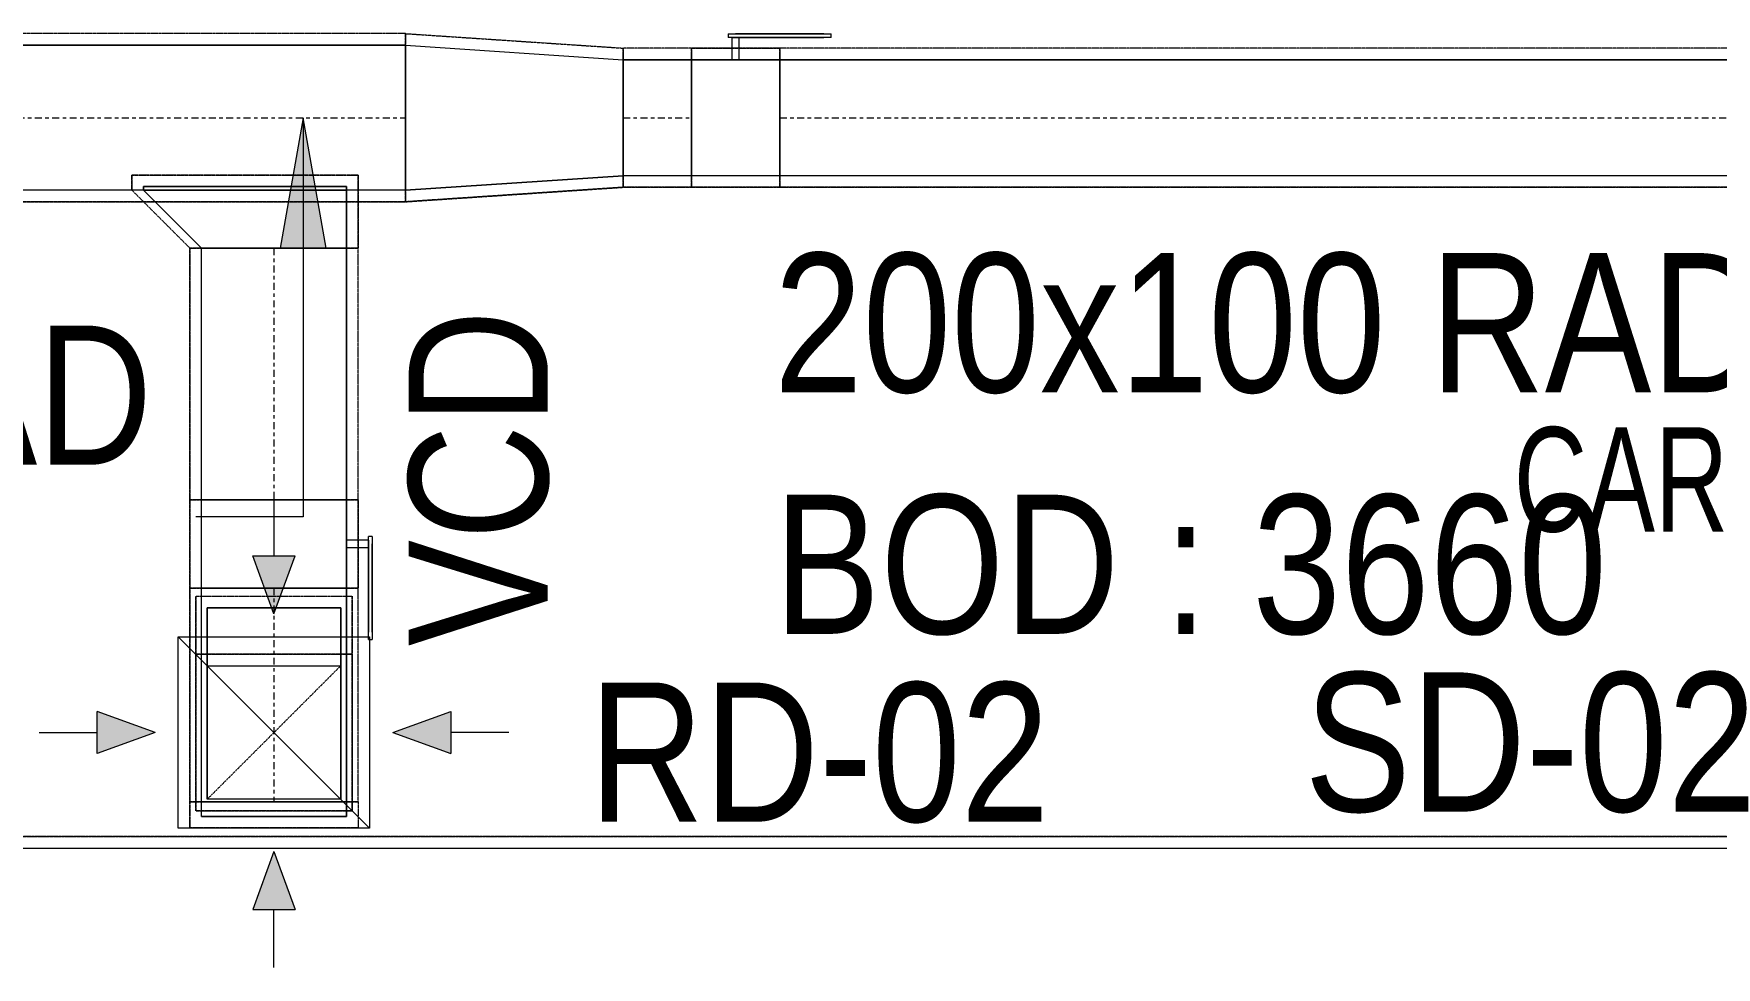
# Model space of a CAD drawing. Header units: inches. Extents: x -83664 to 20107, y -47222 to 19398.
# Drawn here: x -22714 to -19812, y -34432 to -32822 of the extents above; entities that cross this region are included whole.
import ezdxf

# ---------------------------------------------------------------- set-up
doc = ezdxf.new("R2010")
doc.units = ezdxf.units.IN
doc.header["$MEASUREMENT"] = 0
for name, pattern in [('Center', [29.999999, 12, -6, 6, -6]), ('Hidden 0_50', [1.0584, 0.5292, -0.5292]), ('Hidden 1_5', [2.2, 1.5, -0.7])]:
    doc.linetypes.add(name, pattern=pattern)
for name, color, linetype, lineweight in [('A-DETL-GENF', 7, 'Continuous', 9), ('G-ANNO-TEXT', 7, 'Continuous', 9), ('M-HVAC-CDFF', 7, 'Continuous', 9), ('M-HVAC-DUCT-ANNO', 7, 'Continuous', 9), ('M-HVAC-DUCT-CNTR', 7, 'Center', 9), ('M-HVAC-DUCT-IDEN', 7, 'Continuous', 18), ('ROOM TAG', 7, 'Continuous', 9)]:
    doc.layers.add(name, color=color, linetype=linetype, lineweight=lineweight)
doc.layers.add('FF ROOM TAG_dwg', color=7, linetype='Continuous', lineweight=9, true_color=0x767676)
doc.layers.add('M-HVAC-DUCT', color=7, linetype='Continuous', lineweight=9, true_color=0xffe97f)
doc.styles.add('Arial Narrow_20', font='ARIALN.TTF', dxfattribs={"width": 0.85, "height": 4572})
doc.styles.add('Arial Narrow_21', font='ARIALN.TTF', dxfattribs={"height": 240})

# ---------------------------------------------------------------- blocks, each defined once
blk = doc.blocks.new('GCE-AT-Return Air Rectangular Diffuser - 230x230-7597546-FIRST FLOOR AC CONDITIONING LAYOUT - PART A')
at = {"layer": 'A-DETL-GENF', "true_color": 0xff00ff}
for points in [[(0, 205), (36.4, 305), (-36.4, 305)], [(-305, -36.4), (-205, 0), (-305, 36.4)], [(305, -36.4), (305, 36.4), (205, 0)], [(36.4, -305), (0, -205), (-36.4, -305)]]:
    blk.add_hatch(color=6, dxfattribs=at).paths.add_polyline_path(points)
at = {"layer": 'A-DETL-GENF', "color": 6, "true_color": 0xff00ff}
for p, q in [((0, 405), (0, 305)), ((0, 205), (-36.4, 305)), ((-36.4, 305), (36.4, 305)), ((0, 205), (36.4, 305)), ((-165, 165), (165, 165)), ((-165, -165), (-165, 165)), ((-165, 165), (165, -165)), ((165, 165), (165, -165)), ((-205, 0), (-305, 36.4)), ((-305, -36.4), (-305, 36.4)), ((205, 0), (305, 36.4)), ((305, 36.4), (305, -36.4)), ((405, 0), (305, 0)), ((-405, 0), (-305, 0)), ((-205, 0), (-305, -36.4)), ((205, 0), (305, -36.4)), ((165, -165), (-165, -165)), ((0, -205), (-36.4, -305)), ((0, -205), (36.4, -305)), ((-36.4, -305), (36.4, -305)), ((0, -405), (0, -305))]:
    blk.add_line(p, q, dxfattribs=at)
blk = doc.blocks.new('M_Rectangular Transition - Length - Standard-8295811-FIRST FLOOR AC CONDITIONING LAYOUT - PART A')
at = {"layer": 'M-HVAC-DUCT', "color": 6, "true_color": 0xff00ff}
for p, q in [((0, 125), (0, -125)), ((0, 125), (375, 100)), ((0, 125), (375, 100)), ((0, -125), (0, 125)), ((375, -100), (375, 100)), ((375, 100), (375, -100)), ((0, -125), (375, -100)), ((375, -100), (0, -125))]:
    blk.add_line(p, q, dxfattribs=at)
blk = doc.blocks.new('M_Rectangular Tap - Beveled - Standard-7238378-FIRST FLOOR AC CONDITIONING LAYOUT - PART A')
at = {"layer": 'M-HVAC-DUCT', "color": 6, "true_color": 0xff00ff}
for p, q in [((0, 225), (-6.096, 225)), ((-6.096, -125), (-6.096, 225)), ((-6.096, 225), (-6.096, -125)), ((-6.096, 225), (0, 225)), ((100, 125), (0, 225)), ((100, 125), (0, 225)), ((100, 125), (100, -125)), ((100, -125), (100, 125)), ((-6.096, -125), (100, -125)), ((100, -125), (-6.096, -125))]:
    blk.add_line(p, q, dxfattribs=at)
blk = doc.blocks.new('M_Rectangular Tap - Beveled - Standard-V46-FIRST FLOOR AC CONDITIONING LAYOUT - PART A')
at = {"layer": 'M-HVAC-DUCT', "color": 6, "true_color": 0xff00ff}
for p, q in [((84256.1, 55262.7), (84256.1, 55492.7)), ((84256.1, 55492.7), (84486.1, 55492.7)), ((84256.1, 55492.7), (84486.1, 55492.7)), ((84256.1, 55162.7), (84256.1, 55492.7)), ((84486.1, 55492.7), (84486.1, 55262.7)), ((84486.1, 55492.7), (84486.1, 55162.7)), ((84256.1, 55262.7), (84256.1, 55162.7)), ((84486.1, 55262.7), (84256.1, 55262.7)), ((84486.1, 55262.7), (84486.1, 55162.7)), ((84486.1, 55162.7), (84256.1, 55162.7)), ((84256.1, 55162.7), (84486.1, 55162.7))]:
    blk.add_line(p, q, dxfattribs=at)
blk = doc.blocks.new('M_Rectangular Endcap - Standard-V47-FIRST FLOOR AC CONDITIONING LAYOUT - PART A')
at = {"layer": 'M-HVAC-DUCT', "color": 6, "true_color": 0xff00ff}
for p, q in [((0, 125), (0, -125)), ((0, -125), (0, 125)), ((0, 125), (25, 125)), ((25, 125), (0, 125)), ((25, 125), (25, -125)), ((25, -125), (25, 125)), ((25, -125), (0, -125)), ((25, -125), (0, -125))]:
    blk.add_line(p, q, dxfattribs=at)
blk = doc.blocks.new('TEMW-ME-DMP-Volume Control Damper - Standard-7399637-FIRST FLOOR AC CONDITIONING LAYOUT - PART A')
at = {"layer": 'M-HVAC-DUCT', "color": 6, "true_color": 0xff00ff}
for p, q in [((-165.1, 163.1), (-165.1, 169.4)), ((-152.4, 169.4), (-165.1, 169.4)), ((-165.1, 163.1), (-152.4, 163.1)), ((0, 169.4), (-152.4, 169.4)), ((-152.4, 169.4), (0, 169.4)), ((0, 163.1), (-152.4, 163.1)), ((-152.4, 163.1), (0, 163.1)), ((-6.4, 125), (-6.4, 163.1)), ((6.3, 163.1), (-6.4, 163.1)), ((6.3, 163.1), (-6.4, 163.1)), ((12.7, 169.4), (0, 169.4)), ((0, 163.1), (12.7, 163.1)), ((6.3, 163.1), (6.3, 125)), ((12.7, 169.4), (12.7, 163.1)), ((-76.2, 125), (-76.2, -125)), ((-76.2, -125), (-76.2, 125)), ((76.2, 125), (-76.2, 125)), ((-76.2, 125), (76.2, 125)), ((-76.2, 125), (76.2, 125)), ((-6.4, 125), (6.3, 125)), ((-6.4, 125), (6.3, 125)), ((76.2, 125), (76.2, -125)), ((76.2, -125), (76.2, 125)), ((-76.2, -125), (76.2, -125)), ((-76.2, -125), (76.2, -125)), ((-76.2, -125), (76.2, -125))]:
    blk.add_line(p, q, dxfattribs=at)
blk = doc.blocks.new('TEMW-ME-DMP-Volume Control Damper - Standard-V112-FIRST FLOOR AC CONDITIONING LAYOUT - PART A')
at = {"layer": 'M-HVAC-DUCT', "color": 6, "true_color": 0xff00ff}
for p, q in [((-165.1, 138.1), (-165.1, 144.4)), ((-152.4, 144.4), (-165.1, 144.4)), ((-165.1, 138.1), (-152.4, 138.1)), ((0, 144.4), (-152.4, 144.4)), ((-152.4, 144.4), (0, 144.4)), ((0, 138.1), (-152.4, 138.1)), ((-152.4, 138.1), (0, 138.1)), ((-6.4, 100), (-6.4, 138.1)), ((6.3, 138.1), (-6.4, 138.1)), ((6.3, 138.1), (-6.4, 138.1)), ((12.7, 144.4), (0, 144.4)), ((0, 138.1), (12.7, 138.1)), ((6.3, 138.1), (6.3, 100)), ((12.7, 144.4), (12.7, 138.1)), ((-76.2, 100), (-76.2, -100)), ((-76.2, -100), (-76.2, 100)), ((76.2, 100), (-76.2, 100)), ((-76.2, 100), (76.2, 100)), ((-76.2, 100), (76.2, 100)), ((-6.4, 100), (6.3, 100)), ((-6.4, 100), (6.3, 100)), ((76.2, 100), (76.2, -100)), ((76.2, -100), (76.2, 100)), ((-76.2, -100), (76.2, -100)), ((-76.2, -100), (76.2, -100)), ((-76.2, -100), (76.2, -100))]:
    blk.add_line(p, q, dxfattribs=at)
blk = doc.blocks.new('TEMW-SMBZ-HO-BM-HVAC-00002_rvt-1-FIRST FLOOR AC CONDITIONING LAYOUT - PART A')
at = {"layer": 'M-HVAC-DUCT', "color": 6, "linetype": 'Hidden 0_50', "true_color": 0xff00ff}
for p, q in [((129383.8, 65550.2), (127274.4, 65550.2)), ((129383.8, 65550.2), (127274.4, 65550.2)), ((129383.8, 65260.2), (129383.8, 65550.2)), ((129383.8, 65550.2), (129383.8, 65260.2)), ((129383.8, 65550.2), (129383.8, 65260.2)), ((129383.8, 65550.2), (129758.8, 65525.2)), ((129383.8, 65550.2), (129758.8, 65525.2)), ((129383.8, 65260.2), (129383.8, 65550.2)), ((129758.8, 65285.2), (129758.8, 65525.2)), ((129758.8, 65525.2), (129758.8, 65285.2)), ((129758.8, 65285.2), (129758.8, 65525.2)), ((129758.8, 65525.2), (129758.8, 65285.2)), ((129876.6, 65525.2), (129758.8, 65525.2)), ((129876.6, 65525.2), (129758.8, 65525.2)), ((129876.6, 65525.2), (129876.6, 65285.2)), ((130029, 65525.2), (129876.6, 65525.2)), ((129876.6, 65525.2), (130029, 65525.2)), ((129876.6, 65285.2), (129876.6, 65525.2)), ((129876.6, 65285.2), (129876.6, 65525.2)), ((129876.6, 65525.2), (129876.6, 65285.2)), ((130029, 65285.2), (130029, 65525.2)), ((130029, 65525.2), (130029, 65285.2)), ((134699.4, 65525.2), (130029, 65525.2)), ((134699.4, 65525.2), (130029, 65525.2)), ((130029, 65285.2), (130029, 65525.2)), ((130029, 65525.2), (130029, 65285.2)), ((128911.7, 65280.2), (128911.7, 65306.3)), ((128911.7, 65306.3), (129301.7, 65306.3)), ((129301.7, 65306.3), (128911.7, 65306.3)), ((128911.7, 65306.3), (128911.7, 65280.2)), ((129301.7, 65306.3), (129301.7, 65180.2)), ((129301.7, 65180.2), (129301.7, 65306.3)), ((129011.7, 65180.2), (128911.7, 65280.2)), ((128911.7, 65280.2), (129011.7, 65180.2)), ((129383.8, 65260.2), (129758.8, 65285.2)), ((129758.8, 65285.2), (129383.8, 65260.2)), ((129758.8, 65285.2), (129876.6, 65285.2)), ((129876.6, 65285.2), (129758.8, 65285.2)), ((129876.6, 65285.2), (130029, 65285.2)), ((130029, 65285.2), (129876.6, 65285.2)), ((130029, 65285.2), (134699.4, 65285.2)), ((134699.4, 65285.2), (130029, 65285.2)), ((127274.4, 65260.2), (129383.8, 65260.2)), ((129383.8, 65260.2), (127274.4, 65260.2)), ((129301.7, 65180.2), (129011.7, 65180.2)), ((129011.7, 65180.2), (129301.7, 65180.2)), ((129011.7, 65180.2), (129301.7, 65180.2)), ((129301.7, 65180.2), (129011.7, 65180.2)), ((129011.7, 65180.2), (129011.7, 64746.3)), ((129011.7, 64746.3), (129011.7, 65180.2)), ((129301.7, 64746.3), (129301.7, 65180.2)), ((129301.7, 64746.3), (129301.7, 65180.2)), ((129301.7, 64746.3), (129011.7, 64746.3)), ((129011.7, 64746.3), (129011.7, 64593.9)), ((129011.7, 64593.9), (129011.7, 64746.3)), ((129011.7, 64746.3), (129301.7, 64746.3)), ((129011.7, 64746.3), (129301.7, 64746.3)), ((129301.7, 64746.3), (129011.7, 64746.3)), ((129301.7, 64593.9), (129301.7, 64746.3)), ((129301.7, 64746.3), (129301.7, 64593.9)), ((129011.7, 64593.9), (129301.7, 64593.9)), ((129301.7, 64593.9), (129011.7, 64593.9)), ((129011.7, 64593.9), (129011.7, 64225.2)), ((129011.7, 64225.2), (129011.7, 64593.9)), ((129011.7, 64593.9), (129301.7, 64593.9)), ((129301.7, 64593.9), (129011.7, 64593.9)), ((129021.7, 64209.8), (129021.7, 64579.8)), ((129021.7, 64579.8), (129021.7, 64479.8)), ((129021.7, 64579.8), (129291.7, 64579.8)), ((129021.7, 64579.8), (129291.7, 64579.8)), ((129291.7, 64479.8), (129291.7, 64579.8)), ((129291.7, 64579.8), (129291.7, 64209.8)), ((129301.7, 64225.2), (129301.7, 64593.9)), ((129301.7, 64225.2), (129301.7, 64593.9)), ((129021.7, 64479.8), (129291.7, 64479.8)), ((129021.7, 64209.8), (129021.7, 64479.8)), ((129021.7, 64479.8), (129021.7, 64209.8)), ((129291.7, 64479.8), (129021.7, 64479.8)), ((129021.7, 64479.8), (129021.7, 64209.8)), ((129021.7, 64479.8), (129291.7, 64479.8)), ((129291.7, 64479.8), (129291.7, 64209.8)), ((129291.7, 64209.8), (129291.7, 64479.8)), ((129291.7, 64209.8), (129291.7, 64479.8)), ((129011.7, 64225.2), (129301.7, 64225.2)), ((129301.7, 64225.2), (129011.7, 64225.2)), ((129011.7, 64225.2), (129301.7, 64225.2)), ((129301.7, 64225.2), (129011.7, 64225.2)), ((129011.7, 64180.2), (129011.7, 64225.2)), ((129011.7, 64225.2), (129011.7, 64180.2)), ((129301.7, 64225.2), (129301.7, 64180.2)), ((129301.7, 64225.2), (129301.7, 64180.2)), ((129291.7, 64209.8), (129021.7, 64209.8)), ((129021.7, 64209.8), (129291.7, 64209.8)), ((129291.7, 64209.8), (129021.7, 64209.8)), ((129021.7, 64209.8), (129291.7, 64209.8)), ((129011.7, 64180.2), (129301.7, 64180.2)), ((129301.7, 64180.2), (129011.7, 64180.2))]:
    blk.add_line(p, q, dxfattribs=at)
at = {"layer": 'M-HVAC-DUCT', "color": 6, "true_color": 0xff00ff}
for p, q in [((127274.4, 65530.2), (129383.8, 65530.2)), ((129383.8, 65530.2), (127274.4, 65530.2)), ((129383.8, 65530.2), (129383.8, 65280.2)), ((129383.8, 65280.2), (129383.8, 65530.2)), ((129758.8, 65505.2), (129758.8, 65305.2)), ((129758.8, 65305.2), (129758.8, 65505.2)), ((129758.8, 65505.2), (129876.6, 65505.2)), ((129876.6, 65505.2), (129758.8, 65505.2)), ((129876.6, 65505.2), (129876.6, 65305.2)), ((129876.6, 65305.2), (129876.6, 65505.2)), ((130029, 65505.2), (130029, 65305.2)), ((130029, 65305.2), (130029, 65505.2)), ((130029, 65505.2), (134699.4, 65505.2)), ((134699.4, 65505.2), (130029, 65505.2)), ((129876.6, 65305.2), (129758.8, 65305.2)), ((129876.6, 65305.2), (129758.8, 65305.2)), ((134699.4, 65305.2), (130029, 65305.2)), ((134699.4, 65305.2), (130029, 65305.2)), ((129383.8, 65280.2), (127274.4, 65280.2)), ((129383.8, 65280.2), (127274.4, 65280.2)), ((128931.7, 65280.2), (128931.7, 65286.3)), ((128931.7, 65286.3), (129281.7, 65286.3)), ((129281.7, 65286.3), (128931.7, 65286.3)), ((128931.7, 65286.3), (128931.7, 65280.2)), ((128931.7, 65280.2), (129281.7, 65280.2)), ((128931.7, 65280.2), (129281.7, 65280.2)), ((129281.7, 65286.3), (129281.7, 65280.2)), ((129281.7, 65280.2), (129281.7, 65286.3)), ((129281.7, 65180.2), (129031.7, 65180.2)), ((129031.7, 65180.2), (129281.7, 65180.2)), ((129031.7, 64746.3), (129031.7, 65180.2)), ((129031.7, 64746.3), (129031.7, 65180.2)), ((129281.7, 65180.2), (129281.7, 64746.3)), ((129281.7, 64746.3), (129281.7, 65180.2)), ((129281.7, 64746.3), (129031.7, 64746.3)), ((129031.7, 64746.3), (129281.7, 64746.3)), ((129281.7, 64593.9), (129031.7, 64593.9)), ((129031.7, 64593.9), (129281.7, 64593.9)), ((129031.7, 64225.2), (129031.7, 64593.9)), ((129031.7, 64225.2), (129031.7, 64593.9)), ((129281.7, 64593.9), (129281.7, 64225.2)), ((129281.7, 64225.2), (129281.7, 64593.9)), ((129041.7, 64559.8), (129041.7, 64229.8)), ((129271.7, 64559.8), (129041.7, 64559.8)), ((129041.7, 64229.8), (129041.7, 64559.8)), ((129271.7, 64559.8), (129041.7, 64559.8)), ((129271.7, 64559.8), (129271.7, 64229.8)), ((129271.7, 64559.8), (129271.7, 64229.8)), ((129281.7, 64225.2), (129031.7, 64225.2)), ((129031.7, 64225.2), (129281.7, 64225.2)), ((129271.7, 64229.8), (129041.7, 64229.8)), ((129271.7, 64229.8), (129041.7, 64229.8))]:
    blk.add_line(p, q, dxfattribs=at)
at = {"layer": 'M-HVAC-DUCT', "color": 30, "linetype": 'Hidden 0_50', "true_color": 0xff7f00}
for p, q in [((135077, 64165.6), (128582, 64165.6)), ((128582, 64165.6), (135077, 64165.6))]:
    blk.add_line(p, q, dxfattribs=at)
at = {"layer": 'M-HVAC-DUCT', "color": 30, "true_color": 0xff7f00}
blk.add_line((128582, 64145.6), (135077, 64145.6), dxfattribs=at)
blk.add_line((128582, 64145.6), (135077, 64145.6), dxfattribs=at)
at = {"layer": 'M-HVAC-DUCT-ANNO', "color": 6, "linetype": 'Hidden 1_5', "true_color": 0xff00ff}
for p, q in [((129041.7, 64229.8), (129041.7, 64459.8)), ((129041.7, 64459.8), (129271.7, 64459.8)), ((129271.7, 64459.8), (129041.7, 64229.8)), ((129271.7, 64459.8), (129271.7, 64229.8)), ((129271.7, 64229.8), (129041.7, 64229.8))]:
    blk.add_line(p, q, dxfattribs=at)
at = {"layer": 'M-HVAC-DUCT-CNTR', "color": 6, "true_color": 0xff00ff}
for p, q in [((127274.4, 65405.2), (129383.8, 65405.2)), ((129758.8, 65405.2), (129876.6, 65405.2)), ((130029, 65405.2), (134699.4, 65405.2)), ((129156.7, 65180.2), (129156.7, 64746.3)), ((129156.7, 64593.9), (129156.7, 64225.2))]:
    blk.add_line(p, q, dxfattribs=at)
at = {"layer": 'M-HVAC-CDFF', "color": 6, "linetype": 'Hidden 0_50', "lineweight": 9, "true_color": 0xff00ff}
blk.add_blockref('GCE-AT-Return Air Rectangular Diffuser - 230x230-7597546-FIRST FLOOR AC CONDITIONING LAYOUT - PART A', (129156.7, 64344.8), dxfattribs=at)
at = {"layer": 'M-HVAC-DUCT', "color": 6, "linetype": 'Hidden 0_50', "lineweight": 9, "true_color": 0xff00ff}
blk.add_blockref('M_Rectangular Transition - Length - Standard-8295811-FIRST FLOOR AC CONDITIONING LAYOUT - PART A', (129383.8, 65405.2), dxfattribs=at)
at = {"layer": 'M-HVAC-DUCT', "color": 6, "linetype": 'Hidden 0_50', "lineweight": 9, "true_color": 0xff00ff, "extrusion": (0, 0, -1)}
blk.add_blockref('TEMW-ME-DMP-Volume Control Damper - Standard-V112-FIRST FLOOR AC CONDITIONING LAYOUT - PART A', (-129952.8, 65405.2), dxfattribs=at)
for name, p, rotation in [('M_Rectangular Tap - Beveled - Standard-7238378-FIRST FLOOR AC CONDITIONING LAYOUT - PART A', (-129156.7, 65280.2), 270), ('TEMW-ME-DMP-Volume Control Damper - Standard-7399637-FIRST FLOOR AC CONDITIONING LAYOUT - PART A', (-129156.7, 64670.1), 90)]:
    blk.add_blockref(name, p, dxfattribs=dict(at, rotation=rotation))
at = {"layer": 'M-HVAC-DUCT', "color": 6, "linetype": 'Hidden 0_50', "lineweight": 9, "true_color": 0xff00ff}
for name, p, rotation in [('M_Rectangular Tap - Beveled - Standard-V46-FIRST FLOOR AC CONDITIONING LAYOUT - PART A', (213527.9, 119722.5), 180), ('M_Rectangular Endcap - Standard-V47-FIRST FLOOR AC CONDITIONING LAYOUT - PART A', (129156.7, 64225.2), 270)]:
    blk.add_blockref(name, p, dxfattribs=dict(at, rotation=rotation))
blk = doc.blocks.new('TEMW-SMBZ-HO-BM-HVAC-00002_rvt-2-FIRST FLOOR AC CONDITIONING LAYOUT - PART A')
at = {"layer": 'M-HVAC-DUCT', "color": 6, "linetype": 'Hidden 0_50', "true_color": 0xff00ff}
for p, q in [((129383.8, 65550.2), (127274.4, 65550.2)), ((129383.8, 65550.2), (127274.4, 65550.2)), ((129383.8, 65260.2), (129383.8, 65550.2)), ((129383.8, 65550.2), (129383.8, 65260.2)), ((129383.8, 65550.2), (129383.8, 65260.2)), ((129383.8, 65550.2), (129758.8, 65525.2)), ((129383.8, 65550.2), (129758.8, 65525.2)), ((129383.8, 65260.2), (129383.8, 65550.2)), ((129758.8, 65285.2), (129758.8, 65525.2)), ((129758.8, 65525.2), (129758.8, 65285.2)), ((129758.8, 65285.2), (129758.8, 65525.2)), ((129758.8, 65525.2), (129758.8, 65285.2)), ((129876.6, 65525.2), (129758.8, 65525.2)), ((129876.6, 65525.2), (129758.8, 65525.2)), ((129876.6, 65525.2), (129876.6, 65285.2)), ((130029, 65525.2), (129876.6, 65525.2)), ((129876.6, 65525.2), (130029, 65525.2)), ((129876.6, 65285.2), (129876.6, 65525.2)), ((129876.6, 65285.2), (129876.6, 65525.2)), ((129876.6, 65525.2), (129876.6, 65285.2)), ((130029, 65285.2), (130029, 65525.2)), ((130029, 65525.2), (130029, 65285.2)), ((134699.4, 65525.2), (130029, 65525.2)), ((134699.4, 65525.2), (130029, 65525.2)), ((130029, 65285.2), (130029, 65525.2)), ((130029, 65525.2), (130029, 65285.2)), ((128911.7, 65280.2), (128911.7, 65306.3)), ((128911.7, 65306.3), (129301.7, 65306.3)), ((129301.7, 65306.3), (128911.7, 65306.3)), ((128911.7, 65306.3), (128911.7, 65280.2)), ((129301.7, 65306.3), (129301.7, 65180.2)), ((129301.7, 65180.2), (129301.7, 65306.3)), ((129011.7, 65180.2), (128911.7, 65280.2)), ((128911.7, 65280.2), (129011.7, 65180.2)), ((129383.8, 65260.2), (129758.8, 65285.2)), ((129758.8, 65285.2), (129383.8, 65260.2)), ((129758.8, 65285.2), (129876.6, 65285.2)), ((129876.6, 65285.2), (129758.8, 65285.2)), ((129876.6, 65285.2), (130029, 65285.2)), ((130029, 65285.2), (129876.6, 65285.2)), ((130029, 65285.2), (134699.4, 65285.2)), ((134699.4, 65285.2), (130029, 65285.2)), ((127274.4, 65260.2), (129383.8, 65260.2)), ((129383.8, 65260.2), (127274.4, 65260.2)), ((129301.7, 65180.2), (129011.7, 65180.2)), ((129011.7, 65180.2), (129301.7, 65180.2)), ((129011.7, 65180.2), (129301.7, 65180.2)), ((129301.7, 65180.2), (129011.7, 65180.2)), ((129011.7, 65180.2), (129011.7, 64746.3)), ((129011.7, 64746.3), (129011.7, 65180.2)), ((129301.7, 64746.3), (129301.7, 65180.2)), ((129301.7, 64746.3), (129301.7, 65180.2)), ((129301.7, 64746.3), (129011.7, 64746.3)), ((129011.7, 64746.3), (129011.7, 64593.9)), ((129011.7, 64593.9), (129011.7, 64746.3)), ((129011.7, 64746.3), (129301.7, 64746.3)), ((129011.7, 64746.3), (129301.7, 64746.3)), ((129301.7, 64746.3), (129011.7, 64746.3)), ((129301.7, 64593.9), (129301.7, 64746.3)), ((129301.7, 64746.3), (129301.7, 64593.9)), ((129011.7, 64593.9), (129301.7, 64593.9)), ((129301.7, 64593.9), (129011.7, 64593.9)), ((129011.7, 64593.9), (129011.7, 64225.2)), ((129011.7, 64225.2), (129011.7, 64593.9)), ((129011.7, 64593.9), (129301.7, 64593.9)), ((129301.7, 64593.9), (129011.7, 64593.9)), ((129021.7, 64209.8), (129021.7, 64579.8)), ((129021.7, 64579.8), (129021.7, 64479.8)), ((129021.7, 64579.8), (129291.7, 64579.8)), ((129021.7, 64579.8), (129291.7, 64579.8)), ((129291.7, 64479.8), (129291.7, 64579.8)), ((129291.7, 64579.8), (129291.7, 64209.8)), ((129301.7, 64225.2), (129301.7, 64593.9)), ((129301.7, 64225.2), (129301.7, 64593.9)), ((129021.7, 64479.8), (129291.7, 64479.8)), ((129021.7, 64209.8), (129021.7, 64479.8)), ((129021.7, 64479.8), (129021.7, 64209.8)), ((129291.7, 64479.8), (129021.7, 64479.8)), ((129021.7, 64479.8), (129021.7, 64209.8)), ((129021.7, 64479.8), (129291.7, 64479.8)), ((129291.7, 64479.8), (129291.7, 64209.8)), ((129291.7, 64209.8), (129291.7, 64479.8)), ((129291.7, 64209.8), (129291.7, 64479.8)), ((129011.7, 64225.2), (129301.7, 64225.2)), ((129301.7, 64225.2), (129011.7, 64225.2)), ((129011.7, 64225.2), (129301.7, 64225.2)), ((129301.7, 64225.2), (129011.7, 64225.2)), ((129011.7, 64180.2), (129011.7, 64225.2)), ((129011.7, 64225.2), (129011.7, 64180.2)), ((129301.7, 64225.2), (129301.7, 64180.2)), ((129301.7, 64225.2), (129301.7, 64180.2)), ((129291.7, 64209.8), (129021.7, 64209.8)), ((129021.7, 64209.8), (129291.7, 64209.8)), ((129291.7, 64209.8), (129021.7, 64209.8)), ((129021.7, 64209.8), (129291.7, 64209.8)), ((129011.7, 64180.2), (129301.7, 64180.2)), ((129301.7, 64180.2), (129011.7, 64180.2))]:
    blk.add_line(p, q, dxfattribs=at)
at = {"layer": 'M-HVAC-DUCT', "color": 6, "true_color": 0xff00ff}
for p, q in [((127274.4, 65530.2), (129383.8, 65530.2)), ((129383.8, 65530.2), (127274.4, 65530.2)), ((129383.8, 65530.2), (129383.8, 65280.2)), ((129383.8, 65280.2), (129383.8, 65530.2)), ((129758.8, 65505.2), (129758.8, 65305.2)), ((129758.8, 65305.2), (129758.8, 65505.2)), ((129758.8, 65505.2), (129876.6, 65505.2)), ((129876.6, 65505.2), (129758.8, 65505.2)), ((129876.6, 65505.2), (129876.6, 65305.2)), ((129876.6, 65305.2), (129876.6, 65505.2)), ((130029, 65505.2), (130029, 65305.2)), ((130029, 65305.2), (130029, 65505.2)), ((130029, 65505.2), (134699.4, 65505.2)), ((134699.4, 65505.2), (130029, 65505.2)), ((129876.6, 65305.2), (129758.8, 65305.2)), ((129876.6, 65305.2), (129758.8, 65305.2)), ((134699.4, 65305.2), (130029, 65305.2)), ((134699.4, 65305.2), (130029, 65305.2)), ((129383.8, 65280.2), (127274.4, 65280.2)), ((129383.8, 65280.2), (127274.4, 65280.2)), ((128931.7, 65280.2), (128931.7, 65286.3)), ((128931.7, 65286.3), (129281.7, 65286.3)), ((129281.7, 65286.3), (128931.7, 65286.3)), ((128931.7, 65286.3), (128931.7, 65280.2)), ((128931.7, 65280.2), (129281.7, 65280.2)), ((128931.7, 65280.2), (129281.7, 65280.2)), ((129281.7, 65286.3), (129281.7, 65280.2)), ((129281.7, 65280.2), (129281.7, 65286.3)), ((129281.7, 65180.2), (129031.7, 65180.2)), ((129031.7, 65180.2), (129281.7, 65180.2)), ((129031.7, 64746.3), (129031.7, 65180.2)), ((129031.7, 64746.3), (129031.7, 65180.2)), ((129281.7, 65180.2), (129281.7, 64746.3)), ((129281.7, 64746.3), (129281.7, 65180.2)), ((129281.7, 64746.3), (129031.7, 64746.3)), ((129031.7, 64746.3), (129281.7, 64746.3)), ((129281.7, 64593.9), (129031.7, 64593.9)), ((129031.7, 64593.9), (129281.7, 64593.9)), ((129031.7, 64225.2), (129031.7, 64593.9)), ((129031.7, 64225.2), (129031.7, 64593.9)), ((129281.7, 64593.9), (129281.7, 64225.2)), ((129281.7, 64225.2), (129281.7, 64593.9)), ((129041.7, 64559.8), (129041.7, 64229.8)), ((129271.7, 64559.8), (129041.7, 64559.8)), ((129041.7, 64229.8), (129041.7, 64559.8)), ((129271.7, 64559.8), (129041.7, 64559.8)), ((129271.7, 64559.8), (129271.7, 64229.8)), ((129271.7, 64559.8), (129271.7, 64229.8)), ((129281.7, 64225.2), (129031.7, 64225.2)), ((129031.7, 64225.2), (129281.7, 64225.2)), ((129271.7, 64229.8), (129041.7, 64229.8)), ((129271.7, 64229.8), (129041.7, 64229.8))]:
    blk.add_line(p, q, dxfattribs=at)
at = {"layer": 'M-HVAC-DUCT', "color": 30, "linetype": 'Hidden 0_50', "true_color": 0xff7f00}
for p, q in [((135077, 64165.6), (128582, 64165.6)), ((128582, 64165.6), (135077, 64165.6))]:
    blk.add_line(p, q, dxfattribs=at)
at = {"layer": 'M-HVAC-DUCT', "color": 30, "true_color": 0xff7f00}
blk.add_line((128582, 64145.6), (135077, 64145.6), dxfattribs=at)
blk.add_line((128582, 64145.6), (135077, 64145.6), dxfattribs=at)
at = {"layer": 'M-HVAC-DUCT-ANNO', "color": 6, "linetype": 'Hidden 1_5', "true_color": 0xff00ff}
for p, q in [((129041.7, 64229.8), (129041.7, 64459.8)), ((129041.7, 64459.8), (129271.7, 64459.8)), ((129271.7, 64459.8), (129041.7, 64229.8)), ((129271.7, 64459.8), (129271.7, 64229.8)), ((129271.7, 64229.8), (129041.7, 64229.8))]:
    blk.add_line(p, q, dxfattribs=at)
at = {"layer": 'M-HVAC-DUCT-CNTR', "color": 6, "true_color": 0xff00ff}
for p, q in [((127274.4, 65405.2), (129383.8, 65405.2)), ((129758.8, 65405.2), (129876.6, 65405.2)), ((130029, 65405.2), (134699.4, 65405.2)), ((129156.7, 65180.2), (129156.7, 64746.3)), ((129156.7, 64593.9), (129156.7, 64225.2))]:
    blk.add_line(p, q, dxfattribs=at)
at = {"layer": 'M-HVAC-CDFF', "color": 6, "linetype": 'Hidden 0_50', "lineweight": 9, "true_color": 0xff00ff}
blk.add_blockref('GCE-AT-Return Air Rectangular Diffuser - 230x230-7597546-FIRST FLOOR AC CONDITIONING LAYOUT - PART A', (129156.7, 64344.8), dxfattribs=at)
at = {"layer": 'M-HVAC-DUCT', "color": 6, "linetype": 'Hidden 0_50', "lineweight": 9, "true_color": 0xff00ff}
blk.add_blockref('M_Rectangular Transition - Length - Standard-8295811-FIRST FLOOR AC CONDITIONING LAYOUT - PART A', (129383.8, 65405.2), dxfattribs=at)
at = {"layer": 'M-HVAC-DUCT', "color": 6, "linetype": 'Hidden 0_50', "lineweight": 9, "true_color": 0xff00ff, "extrusion": (0, 0, -1)}
blk.add_blockref('TEMW-ME-DMP-Volume Control Damper - Standard-V112-FIRST FLOOR AC CONDITIONING LAYOUT - PART A', (-129952.8, 65405.2), dxfattribs=at)
for name, p, rotation in [('M_Rectangular Tap - Beveled - Standard-7238378-FIRST FLOOR AC CONDITIONING LAYOUT - PART A', (-129156.7, 65280.2), 270), ('TEMW-ME-DMP-Volume Control Damper - Standard-7399637-FIRST FLOOR AC CONDITIONING LAYOUT - PART A', (-129156.7, 64670.1), 90)]:
    blk.add_blockref(name, p, dxfattribs=dict(at, rotation=rotation))
at = {"layer": 'M-HVAC-DUCT', "color": 6, "linetype": 'Hidden 0_50', "lineweight": 9, "true_color": 0xff00ff}
for name, p, rotation in [('M_Rectangular Tap - Beveled - Standard-V46-FIRST FLOOR AC CONDITIONING LAYOUT - PART A', (213527.9, 119722.5), 180), ('M_Rectangular Endcap - Standard-V47-FIRST FLOOR AC CONDITIONING LAYOUT - PART A', (129156.7, 64225.2), 270)]:
    blk.add_blockref(name, p, dxfattribs=dict(at, rotation=rotation))
blk = doc.blocks.new('FF ROOM TAG_dwg-8877209-FIRST FLOOR AC CONDITIONING LAYOUT - PART A')
at = {"layer": 'ROOM TAG', "insert": (1357922, 1530975), "char_height": 4572, "width": 37754.06, "attachment_point": 2, "line_spacing_factor": 0.974696, "style": 'Arial Narrow_20'}
blk.add_mtext('CARTSTAGING', dxfattribs=at)

msp = doc.modelspace()

# ---------------------------------------------------------------- hatches: boundary and pattern name
at = {"layer": 'M-HVAC-DUCT-IDEN', "lineweight": 9}
msp.add_hatch(color=256, dxfattribs=at).paths.add_polyline_path([(-22249.8, -32967), (-22289.4, -33192), (-22210.1, -33192)])

# ---------------------------------------------------------------- linework, layer by layer
for p, q in [((-22249.8, -32967), (-22289.4, -33192)), ((-22210.1, -33192), (-22249.8, -32967)), ((-22249.8, -32967), (-22249.8, -33655.1)), ((-22289.4, -33192), (-22210.1, -33192)), ((-22249.8, -33655.1), (-22434.8, -33655.1))]:
    msp.add_line(p, q, dxfattribs=at)

# ---------------------------------------------------------------- block references
at = {"lineweight": 5}
for name in ['TEMW-SMBZ-HO-BM-HVAC-00002_rvt-1-FIRST FLOOR AC CONDITIONING LAYOUT - PART A', 'TEMW-SMBZ-HO-BM-HVAC-00002_rvt-2-FIRST FLOOR AC CONDITIONING LAYOUT - PART A']:
    msp.add_blockref(name, (-151456.7, -98372.2), dxfattribs=at)
at = {"layer": 'FF ROOM TAG_dwg', "color": 7, "xscale": 0.03937007874015915, "yscale": 0.03937007874015915, "zscale": 0.03937007874015915}
msp.add_blockref('FF ROOM TAG_dwg-8877209-FIRST FLOOR AC CONDITIONING LAYOUT - PART A', (-72990.3, -93775.4), dxfattribs=at)
msp.add_blockref('FF ROOM TAG_dwg-8877209-FIRST FLOOR AC CONDITIONING LAYOUT - PART A', (-72990.3, -93775.4), dxfattribs=at)
msp.add_blockref('FF ROOM TAG_dwg-8877209-FIRST FLOOR AC CONDITIONING LAYOUT - PART A', (-72990.3, -93775.4), dxfattribs=at)
msp.add_blockref('FF ROOM TAG_dwg-8877209-FIRST FLOOR AC CONDITIONING LAYOUT - PART A', (-72990.3, -93775.4), dxfattribs=at)
msp.add_blockref('FF ROOM TAG_dwg-8877209-FIRST FLOOR AC CONDITIONING LAYOUT - PART A', (-72990.3, -93775.4), dxfattribs=at)

# ---------------------------------------------------------------- texts
at = {"layer": 'G-ANNO-TEXT', "insert": (-22067.7, -33878.5), "char_height": 240, "width": 733.544, "attachment_point": 1, "rotation": 90, "style": 'Arial Narrow_21'}
msp.add_mtext('VCD', dxfattribs=at)
at = {"layer": 'G-ANNO-TEXT', "char_height": 240, "attachment_point": 1, "style": 'Arial Narrow_21'}
for s, insert, width in [('SD-02', (-20522.7, -33923.7), 986.076), ('RD-02', (-21756.7, -33941.1), 1010.126)]:
    msp.add_mtext(s, dxfattribs=dict(at, insert=insert, width=width))
at = {"layer": 'M-HVAC-DUCT-IDEN', "lineweight": 9, "char_height": 240, "attachment_point": 1, "style": 'Arial Narrow_21'}
for s, insert, width in [('200x100 RAD', (-21437.7, -33200.5), 2152.531), ('250x150 RAD', (-24221.3, -33325.5), 2152.531), ('BOD : 3660', (-21437.7, -33617.2), 1803.797)]:
    msp.add_mtext(s, dxfattribs=dict(at, insert=insert, width=width))

doc.saveas('drawing.dxf')
